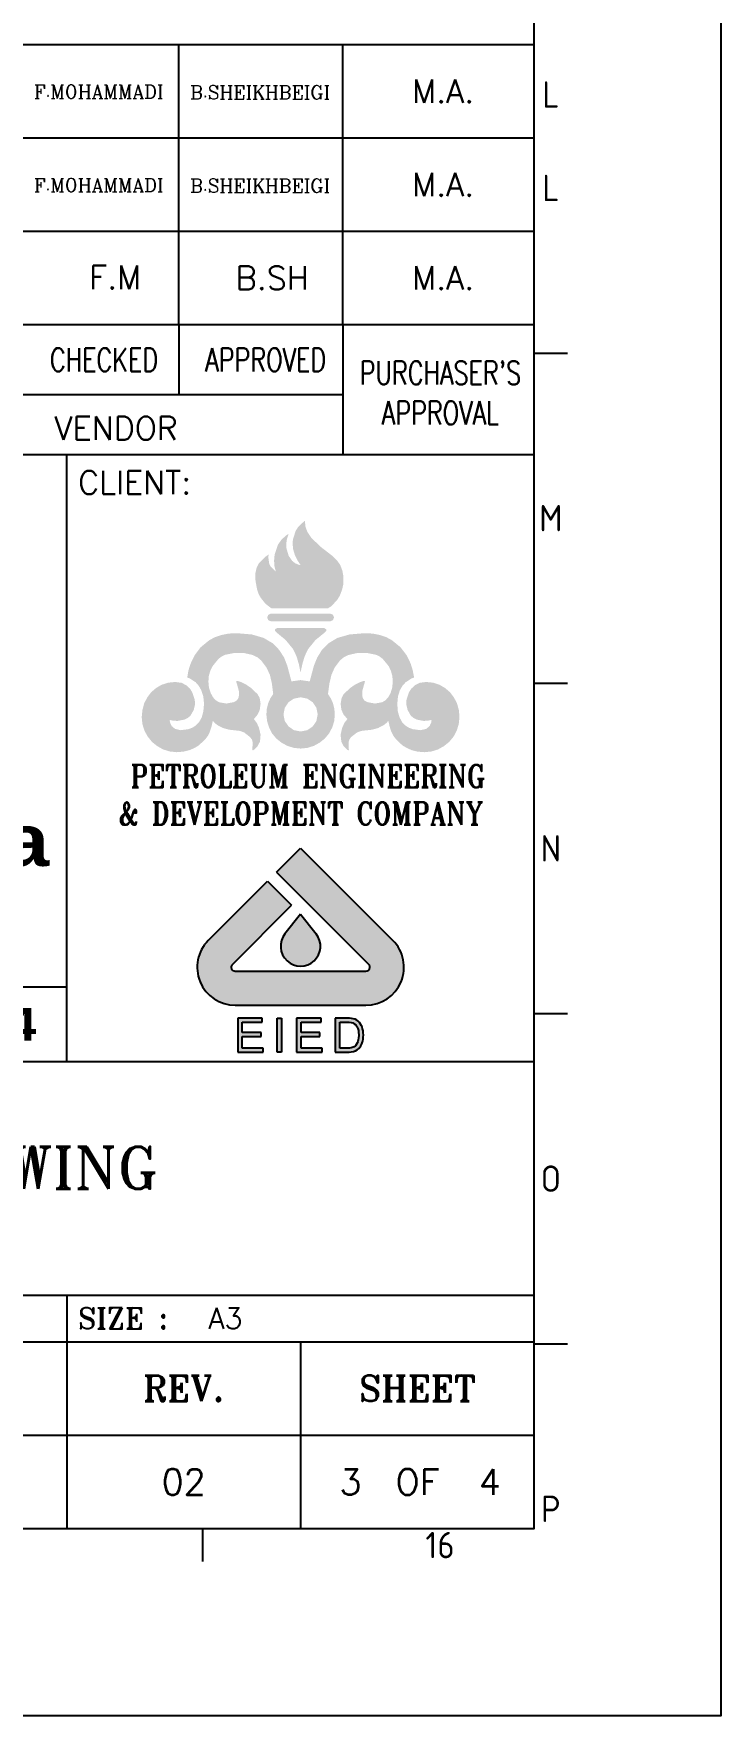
# Model space of a CAD drawing. Header units: inches. Extents: x 98758 to 118468, y 66787 to 119708.
# Drawn here: x 111567 to 112776, y 81875 to 84836 of the extents above; entities that cross this region are included whole.
import ezdxf
from ezdxf.enums import TextEntityAlignment as Align

# ---------------------------------------------------------------- set-up
doc = ezdxf.new("R2010")
doc.units = ezdxf.units.IN
doc.header["$MEASUREMENT"] = 0
doc.layers.add('ARM', color=1, linetype='Continuous')
doc.layers.add('CADRE', color=5, linetype='Continuous')
doc.layers.add('TITLE-NOTE', color=7, linetype='Continuous', lineweight=13)
doc.styles.add('ARIAL BLACK', font='')
doc.styles.add('ISO Proportional', font='isocp.shx')
doc.styles.add('ROMANC', font='ROMANC.shx', dxfattribs={"height": 3})
doc.styles.add('ROMANS', font='ROMANS.shx', dxfattribs={"width": 0.9})
doc.styles.add('ROMANT', font='romant', dxfattribs={"height": 400})
doc.styles.get('ARIAL BLACK').set_extended_font_data('Arial Black')

# ---------------------------------------------------------------- blocks, each defined once
blk = doc.blocks.new('EIED LOGO - A3 P')
at = {"layer": 'ARM', "linetype": 'ByBlock'}
h = blk.add_hatch(color=1, dxfattribs=at)
edge = h.paths.add_edge_path()
edge.add_arc((-8.323420265115601, -15.1634023116801), 0.5029964009205494, 135.0000000000414, 270)
edge.add_line((-8.323420265115601, -15.66639871260062), (8.323420265116056, -15.66639871260062))
edge.add_arc((8.323420265116056, -15.1634023116801), 0.5029964009205494, 270, 404.9999999999585)
edge.add_line((8.679092431118534, -14.8077301456768), (-3.064318857278522, -3.064318857278948))
edge.add_line((-3.064318857278522, -3.06431885727892), (0, -5.684341886080801e-14))
edge.add_line((0, 0), (11.74341128839842, -11.74341128839791))
edge.add_arc((8.323420265116056, -15.1634023116801), 4.836597688319929, -90, 44.999999999958504, ccw=False)
edge.add_line((8.323420265116056, -20.00000000000001), (-8.323420265115601, -20.00000000000001))
edge.add_arc((-8.323420265115601, -15.1634023116801), 4.836597688319929, 135.0000000000414, 270, ccw=False)
edge.add_line((-11.74341128839797, -11.74341128839788), (-4.206419755503703, -4.206419755504783))
edge.add_line((-4.206419755503703, -4.206419755504868), (-1.14210089822609, -7.270738612783845))
edge.add_line((-1.14210089822609, -7.270738612783759), (-8.679092431119443, -14.80773014567674))
h = blk.add_hatch(color=1, dxfattribs=at)
edge = h.paths.add_edge_path()
edge.add_line((0, -8.412839511009594), (-1.983799879968501, -10.91254189133298))
edge.add_arc((0, -12.48691410249813), 2.532609291433164, 141.5639768319028, 398.4360231680972)
edge.add_line((1.983799879968956, -10.91254189133298), (0, -8.412839511009594))
h = blk.add_hatch(color=1, dxfattribs=at)
h.paths.add_polyline_path([(6.224604310331415, -21.67315971247062), (5.911712967223593, -21.66719987736393), (4.421754190530919, -21.66719987736393), (4.421754190530919, -26.00000000000006), (5.983230988515515, -26.00000000000006), (6.17990554703556, -25.99404016489337), (6.44213829174123, -25.97020082446607), (6.680531696003982, -25.92550206116507), (6.72821037685344, -25.91358239095225), (6.981503368899212, -25.82418486434971), (7.196057432737689, -25.70498816221427), (7.225856608268714, -25.68412873934058), (7.413591414147504, -25.52321319145668), (7.589406549778232, -25.31461896271927), (7.678804076387678, -25.17754275526321), (7.789061025869159, -24.94808910365211), (7.884418387585356, -24.68287644139977), (7.911237645562323, -24.59049899724418), (7.958916326411781, -24.34912567541913), (7.988715501942352, -24.08987284827403), (8.000635172154489, -23.80976059825468), (8.000635172154489, -23.79486101048825), (7.988715501942352, -23.51772867802252), (7.955936408858634, -23.25549593332381), (7.905277810438747, -23.00816277639208), (7.830779871612322, -22.77870912478043), (7.777141355657022, -22.64759275243107), (7.651984818410256, -22.41813910081941), (7.497029105632919, -22.21550470718868), (7.318234052431308, -22.03968957153887), (7.163278339653971, -21.92645270450959), (6.936804605585621, -21.81023591992723), (6.68351161355713, -21.72977814598555), (6.480877219930335, -21.69401913534487)])
h.paths.add_polyline_path([(4.993898360773073, -22.17676577899493), (5.902773214564604, -22.17676577899493), (6.191825217247697, -22.18570553165468), (6.451078044382484, -22.21550470718868), (6.64477268534938, -22.26616330559636), (6.832507491228171, -22.36748050241228), (7.020242297071491, -22.5313759678487), (7.187117680078245, -22.75486978435313), (7.207977102949826, -22.79062879499435), (7.297374629542446, -22.99028327107147), (7.35995289817447, -23.22569675778982), (7.395711908811336, -23.49388933759522), (7.407631579023473, -23.80082084559493), (7.407631579023473, -23.87531878442991), (7.392731991258188, -24.15543103444871), (7.353993063050439, -24.40872402648767), (7.297374629542446, -24.63519776054515), (7.249695948692988, -24.76333421534144), (7.127519329017105, -24.99576778450617), (6.978523451328329, -25.18350259036991), (6.835487408781319, -25.2967394573992), (6.591134169394536, -25.40699640687432), (6.462997714594621, -25.44275541751556), (6.218644475225119, -25.47553451060262), (5.917672802330344, -25.48745418081655), (4.993898360773073, -25.48745418081655)], flags=16)
h.paths.add_polyline_path([(2.635092603497014, -22.17676577899493), (2.635092603497014, -21.66719987736393), (-0.496800745130713, -21.66719987736393), (-0.496800745130713, -26.00000000000006), (2.733429882748624, -26.00000000000006), (2.733429882748624, -25.48745418081655), (0.07832334268232444, -25.48745418081655), (0.07832334268232444, -24.01239499188596), (2.471197138042953, -24.01239499188596), (2.471197138042953, -23.50580900780859), (0.07832334268232444, -23.50580900780859), (0.07832334268232444, -22.17676577899493)])
h.paths.add_polyline_path([(-2.411598786963623, -26.00000000000006), (-2.98672287477666, -26.00000000000006), (-2.98672287477666, -21.66719987736393), (-2.411598786963623, -21.66719987736393)])
h.paths.add_polyline_path([(-4.871721741079455, -22.17676577899493), (-4.871721741079455, -21.66719987736393), (-8.000635172154034, -21.66719987736393), (-8.000635172154034, -26.00000000000006), (-4.770404544274697, -26.00000000000006), (-4.770404544274697, -25.48745418081655), (-7.428491001895054, -25.48745418081655), (-7.428491001895054, -24.01239499188596), (-5.032637288980368, -24.01239499188596), (-5.032637288980368, -23.50580900780859), (-7.428491001895054, -23.50580900780859), (-7.428491001895054, -22.17676577899493)])
at = {"layer": 'ARM', "color": 1, "linetype": 'ByBlock'}
for p, q in [((0, 0), (11.74341128839842, -11.74341128839791)), ((-3.064318857278522, -3.06431885727892), (0, -5.684341886080801e-14)), ((-11.74341128839797, -11.74341128839788), (-4.206419755503703, -4.206419755504783)), ((-4.206419755503703, -4.206419755504868), (-1.14210089822609, -7.270738612783845)), ((-3.064318857278522, -3.064318857278948), (8.679092431118534, -14.8077301456768)), ((-8.679092431119443, -14.80773014567674), (-1.14210089822609, -7.270738612783759)), ((0, -8.412839511009594), (-1.983799879968501, -10.91254189133298)), ((0, -8.412839511009594), (1.983799879968956, -10.91254189133298)), ((-8.323420265115601, -15.66639871260062), (8.323420265116056, -15.66639871260062)), ((-8.323420265115601, -20.00000000000001), (8.323420265116056, -20.00000000000001)), ((-4.871721741079455, -21.66719987736393), (-8.000635172154034, -21.66719987736393)), ((-8.000635172154034, -21.66719987736393), (-8.000635172154034, -26.00000000000006)), ((-7.428491001895054, -23.50580900780859), (-7.428491001895054, -22.17676577899493)), ((-7.428491001895054, -22.17676577899493), (-4.871721741079455, -22.17676577899493)), ((-5.032637288980368, -23.50580900780859), (-7.428491001895054, -23.50580900780859)), ((-5.032637288980368, -24.01239499188596), (-5.032637288980368, -23.50580900780859)), ((-4.871721741079455, -22.17676577899493), (-4.871721741079455, -21.66719987736393)), ((-2.98672287477666, -26.00000000000006), (-2.98672287477666, -21.66719987736393)), ((-2.98672287477666, -21.66719987736393), (-2.411598786963623, -21.66719987736393)), ((-2.411598786963623, -21.66719987736393), (-2.411598786963623, -26.00000000000006)), ((2.635092603497014, -21.66719987736393), (-0.496800745130713, -21.66719987736393)), ((-0.496800745130713, -21.66719987736393), (-0.496800745130713, -26.00000000000006)), ((0.07832334268232444, -23.50580900780859), (0.07832334268232444, -22.17676577899493)), ((0.07832334268232444, -22.17676577899493), (2.635092603497014, -22.17676577899493)), ((2.471197138042953, -23.50580900780859), (0.07832334268232444, -23.50580900780859)), ((2.471197138042953, -24.01239499188596), (2.471197138042953, -23.50580900780859)), ((2.635092603497014, -22.17676577899493), (2.635092603497014, -21.66719987736393)), ((5.911712967223593, -21.66719987736393), (4.421754190530919, -21.66719987736393)), ((4.421754190530919, -21.66719987736393), (4.421754190530919, -26.00000000000006)), ((4.993898360773073, -25.48745418081655), (4.993898360773073, -22.17676577899493)), ((4.993898360773073, -22.17676577899493), (5.902773214564604, -22.17676577899493)), ((5.902773214564604, -22.17676577899493), (6.191825217247697, -22.18570553165468)), ((6.224604310331415, -21.67315971247062), (5.911712967223593, -21.66719987736393)), ((6.191825217247697, -22.18570553165468), (6.451078044382484, -22.21550470718868)), ((6.480877219930335, -21.69401913534487), (6.224604310331415, -21.67315971247062)), ((6.451078044382484, -22.21550470718868), (6.64477268534938, -22.26616330559636)), ((6.68351161355713, -21.72977814598555), (6.480877219930335, -21.69401913534487)), ((6.64477268534938, -22.26616330559636), (6.832507491228171, -22.36748050241228)), ((6.936804605585621, -21.81023591992723), (6.68351161355713, -21.72977814598555)), ((6.832507491228171, -22.36748050241228), (7.020242297071491, -22.5313759678487)), ((7.163278339653971, -21.92645270450959), (6.936804605585621, -21.81023591992723)), ((7.020242297071491, -22.5313759678487), (7.187117680078245, -22.75486978435313)), ((7.318234052431308, -22.03968957153887), (7.163278339653971, -21.92645270450959)), ((7.187117680078245, -22.75486978435313), (7.207977102949826, -22.79062879499435)), ((7.207977102949826, -22.79062879499435), (7.297374629542446, -22.99028327107147)), ((7.297374629542446, -22.99028327107147), (7.35995289817447, -23.22569675778982)), ((7.497029105632919, -22.21550470718868), (7.318234052431308, -22.03968957153887)), ((7.35995289817447, -23.22569675778982), (7.395711908811336, -23.49388933759522)), ((7.395711908811336, -23.49388933759522), (7.407631579023473, -23.80082084559493)), ((7.651984818410256, -22.41813910081941), (7.497029105632919, -22.21550470718868)), ((7.777141355657022, -22.64759275243107), (7.651984818410256, -22.41813910081941)), ((7.830779871612322, -22.77870912478043), (7.777141355657022, -22.64759275243107)), ((7.905277810438747, -23.00816277639208), (7.830779871612322, -22.77870912478043)), ((7.955936408858634, -23.25549593332381), (7.905277810438747, -23.00816277639208)), ((7.988715501942352, -23.51772867802252), (7.955936408858634, -23.25549593332381)), ((8.000635172154489, -23.79486101048825), (7.988715501942352, -23.51772867802252)), ((-7.428491001895054, -25.48745418081655), (-7.428491001895054, -24.01239499188596)), ((-7.428491001895054, -24.01239499188596), (-5.032637288980368, -24.01239499188596)), ((-4.770404544274697, -25.48745418081655), (-7.428491001895054, -25.48745418081655)), ((-4.770404544274697, -26.00000000000006), (-4.770404544274697, -25.48745418081655)), ((0.07832334268232444, -25.48745418081655), (0.07832334268232444, -24.01239499188596)), ((0.07832334268232444, -24.01239499188596), (2.471197138042953, -24.01239499188596)), ((2.733429882748624, -25.48745418081655), (0.07832334268232444, -25.48745418081655)), ((2.733429882748624, -26.00000000000006), (2.733429882748624, -25.48745418081655)), ((5.917672802330344, -25.48745418081655), (4.993898360773073, -25.48745418081655)), ((6.218644475225119, -25.47553451060262), (5.917672802330344, -25.48745418081655)), ((6.462997714594621, -25.44275541751556), (6.218644475225119, -25.47553451060262)), ((6.591134169394536, -25.40699640687432), (6.462997714594621, -25.44275541751556)), ((6.835487408781319, -25.2967394573992), (6.591134169394536, -25.40699640687432)), ((6.978523451328329, -25.18350259036991), (6.835487408781319, -25.2967394573992)), ((7.127519329017105, -24.99576778450617), (6.978523451328329, -25.18350259036991)), ((6.981503368899212, -25.82418486434971), (7.196057432737689, -25.70498816221427)), ((7.249695948692988, -24.76333421534144), (7.127519329017105, -24.99576778450617)), ((7.196057432737689, -25.70498816221427), (7.225856608268714, -25.68412873934058)), ((7.225856608268714, -25.68412873934058), (7.413591414147504, -25.52321319145668)), ((7.297374629542446, -24.63519776054515), (7.249695948692988, -24.76333421534144)), ((7.353993063050439, -24.40872402648767), (7.297374629542446, -24.63519776054515)), ((7.392731991258188, -24.15543103444871), (7.353993063050439, -24.40872402648767)), ((7.407631579023473, -23.87531878442991), (7.392731991258188, -24.15543103444871)), ((7.407631579023473, -23.80082084559493), (7.407631579023473, -23.87531878442991)), ((7.413591414147504, -25.52321319145668), (7.589406549778232, -25.31461896271927)), ((7.589406549778232, -25.31461896271927), (7.678804076387678, -25.17754275526321)), ((7.678804076387678, -25.17754275526321), (7.789061025869159, -24.94808910365211)), ((7.789061025869159, -24.94808910365211), (7.884418387585356, -24.68287644139977)), ((7.884418387585356, -24.68287644139977), (7.911237645562323, -24.59049899724418)), ((7.911237645562323, -24.59049899724418), (7.958916326411781, -24.34912567541913)), ((7.958916326411781, -24.34912567541913), (7.988715501942352, -24.08987284827403)), ((7.988715501942352, -24.08987284827403), (8.000635172154489, -23.80976059825468)), ((8.000635172154489, -23.80976059825468), (8.000635172154489, -23.79486101048825)), ((-8.000635172154034, -26.00000000000006), (-4.770404544274697, -26.00000000000006)), ((-2.411598786963623, -26.00000000000006), (-2.98672287477666, -26.00000000000006)), ((-2.98672287477666, -26.00000000000006), (-2.98672287477666, -26.00000000000006)), ((-0.496800745130713, -26.00000000000006), (2.733429882748624, -26.00000000000006)), ((4.421754190530919, -26.00000000000006), (5.983230988515515, -26.00000000000006)), ((5.983230988515515, -26.00000000000006), (6.17990554703556, -25.99404016489337)), ((6.17990554703556, -25.99404016489337), (6.44213829174123, -25.97020082446607)), ((6.44213829174123, -25.97020082446607), (6.680531696003982, -25.92550206116507)), ((6.680531696003982, -25.92550206116507), (6.72821037685344, -25.91358239095225)), ((6.72821037685344, -25.91358239095225), (6.981503368899212, -25.82418486434971))]:
    blk.add_line(p, q, dxfattribs=at)
for centre, radius, start, end in [((-8.323420265115601, -15.1634023116801), 4.836597688319929, 135.0000000000414, 270), ((0, -12.48691410249813), 2.532609291433164, 141.5639768319028, 38.43602316809717), ((8.323420265116056, -15.1634023116801), 4.836597688319929, 270, 44.99999999995855), ((-8.323420265115601, -15.1634023116801), 0.5029964009205494, 135.0000000000414, 270), ((8.323420265116056, -15.1634023116801), 0.5029964009205494, 270, 44.99999999995855)]:
    blk.add_arc(centre, radius, start, end, dxfattribs=at)
blk = doc.blocks.new('PEDECA3')
at = {"layer": 'ARM'}
blk.add_hatch(color=10, dxfattribs=at).paths.add_polyline_path([(13.97451833455142, -8.235511324591364), (10.93615681550824, -8.235511324591364), (10.62591448001172, -7.995126900393828), (10.37027723571288, -7.677258152841659), (10.2616771655438, -7.475920944028722), (10.17626137923332, -7.235536519831136), (10.09115065023946, -6.762699133589869), (10.08321918487763, -6.36734606990111), (10.15307709537439, -6.057408790116789), (10.26930357519331, -5.824650773162823), (10.59479872998907, -5.499155618367077), (10.78881458566661, -5.359744854689318), (10.78088311950307, -5.537897778841383), (10.82755674614117, -5.863392932835069), (10.90504106468353, -6.010735164280689), (11.0288939541519, -6.134893110263384), (11.17623618479564, -6.266677464291639), (11.10668333081315, -5.987550878817814), (11.08319398963778, -5.692866418332571), (11.11430973966031, -5.359744854689318), (11.28483625496489, -4.840233844215909), (11.49410492994195, -4.545854440244952), (11.73448935574322, -4.336585765268161), (11.86627371057358, -4.251169978957762), (11.7732315154156, -4.522365099069731), (11.73448935574322, -4.778307399882678), (11.75004723075483, -5.049502519192707), (11.86627371057358, -5.429297707870056), (12.05235810088948, -5.700797885298371), (12.1993952742169, -5.817024365117256), (12.34673750486036, -5.886882274812294), (12.5017061443516, -5.92562443448459), (12.33117962984892, -5.662055724824128), (12.1993952742169, -5.39848701516361), (12.10635307905903, -5.088244678063006), (12.07554238555014, -4.801491684543599), (12.09110026056197, -4.561412315256334), (12.23051102504166, -4.111759215279996), (12.36229537987197, -3.894559074139295), (12.53282189517626, -3.716406149987229), (12.73446416050376, -3.553506043530291), (12.7576484443627, -3.855816913665052), (12.86624851533412, -4.150501375754239), (13.09107506612401, -4.483622938595438), (13.61790742973284, -4.979949664407968), (14.16853419103109, -5.406113424813121), (14.43972931034102, -5.662055724824128), (14.62581369985509, -5.92562443448459), (14.73410871351001, -6.220003839257487), (14.79634021515938, -6.545498994053169), (14.79634021515938, -6.902109898871643), (14.7188558958149, -7.251094394040507), (14.59469794983204, -7.568963139988675), (14.43972931034102, -7.816973974637769), (14.12948697404227, -8.1348427189819)])
h = blk.add_hatch(color=256, dxfattribs=at)
h.paths.add_polyline_path([(12.5017061443516, -8.933175258414892), (10.91266747513509, -8.933175258414892), (10.7732567106554, -8.870943758369371), (10.71895667516975, -8.731532993889601), (10.71895667516975, -8.72390658424004), (10.7732567106554, -8.584190763245985), (10.91266747513509, -8.522264318912818), (12.5017061443516, -8.522264318912818), (14.09074481436977, -8.522264318912818), (14.23046063536418, -8.584190763245985), (14.29238707969716, -8.72390658424004), (14.29238707969716, -8.731532993889601), (14.23046063536418, -8.870943758369371), (14.09074481436977, -8.933175258414892)])
h.paths.add_polyline_path([(12.5017061443516, -11.67715737428868), (12.40866394919379, -11.22750427351031), (12.28481106052703, -10.80896692355665), (12.10635307905903, -10.42917173327537), (11.70337360491851, -9.933150063977124), (11.26927837995339, -9.576539158356702), (11.12986761547387, -9.44475480432844), (11.13749402432154, -9.359339018820037), (11.23846768564346, -9.297412573684873), (12.5017061443516, -9.297412573684873), (13.76524966037618, -9.297412573684873), (13.87384972974371, -9.359339018820037), (13.88147613939304, -9.44475480432844), (13.74206537491347, -9.576539158356702), (13.30034374029901, -9.933150063977124), (12.89705920964406, -10.42917173327537), (12.71890628549238, -10.80896692355665), (12.59474833950947, -11.22750427351031)])
h = blk.add_hatch(color=256, dxfattribs=at)
h.paths.add_polyline_path([(12.5017061443516, -15.74660944971844), (12.13746882988386, -15.70786728844215), (11.7887893904267, -15.59926721907481), (11.47854705412863, -15.42874070377031), (11.20735193481852, -15.21184561914394), (10.98252538483007, -14.94065050063592), (10.81962527917506, -14.62278175629181), (10.71133026552008, -14.28172872488075), (10.67258810584781, -13.91718635470048), (10.69577239050875, -13.61487548536772), (10.76563030100584, -13.32812248944228), (10.88185678082482, -13.06455377978182), (11.03682542031584, -12.82447441129653), (10.96696751062092, -12.25859482989731), (10.85836743964961, -11.79338385490956), (10.67258810584781, -11.39803078961685), (10.38553005421011, -11.0182356001375), (10.18419284539721, -10.85533549368051), (9.951434830047276, -10.73910901546562), (9.432228875285944, -10.62288253484478), (8.913022921327183, -10.63844040985615), (8.478927696361836, -10.72355113885025), (8.292843306045995, -10.80896692435871), (8.114385325379715, -10.9407512799909), (7.796516579431739, -11.33610434367963), (7.672663690764978, -11.58411518073471), (7.595179370618439, -11.8632417646046), (7.571995085957724, -12.16555263473936), (7.602805780268284, -12.48342137988548), (7.695847975426091, -12.77017437581092), (7.812074454442893, -12.99500092499709), (7.967348151250235, -13.15759597413777), (8.137874665752861, -13.26619604510911), (8.532922674531164, -13.33605395480414), (8.943833614835626, -13.25856963626154), (9.098802255128703, -13.16552744030163), (9.184218039834832, -13.01818520965802), (9.21533379146183, -12.84765869435346), (9.199775915648388, -12.66157430483958), (9.106733720490638, -12.32052127503254), (9.052433685806875, -12.14206329276213), (9.137544414800573, -12.12681047426506), (9.339186680128137, -12.1963633290498), (9.602755390590858, -12.32814768388005), (9.85869769060156, -12.5066056645464), (10.20737713005798, -12.83972722899166), (10.31597720022762, -13.04899590396846), (10.36234577035111, -13.35130677330121), (10.31597720022762, -13.68473339345876), (10.19181925424476, -13.94067569587565), (10.00573486473104, -14.16550224586387), (10.16100856073615, -14.37477092084067), (10.27723503975301, -14.63040816513932), (10.36234577035111, -15.01020335542067), (10.33153507523883, -15.37444066828466), (10.19181925424476, -15.6303829690976), (10.03685061555569, -15.78535160858873), (9.94380842039783, -15.84727805452595), (9.92062413573666, -15.81646735941347), (9.928250544584557, -15.70786728844215), (9.936182010748041, -15.39793001026187), (9.89743985107566, -15.25821418926776), (9.804397655917796, -15.13436129979937), (9.486528910771767, -14.88635046434828), (9.261702359981655, -14.80093467883988), (8.998133650321051, -14.76981892881714), (8.695822780988351, -14.73900823450664), (8.354769751181323, -14.64596603934874), (8.068016756057943, -14.49862380870511), (7.905116650402874, -14.37477092084067), (7.812074454442893, -14.25823938370552), (7.734590135098244, -14.58403959421352), (7.649479405302202, -14.84760830547798), (7.54850574478246, -15.06450338930233), (7.37035282063033, -15.28932993929055), (7.044857665834854, -15.58401440057773), (6.827657525496306, -15.715798755408), (6.556462406186142, -15.83202523602888), (6.246220069887613, -15.90950955457143), (5.881982755419301, -15.94032024888187), (5.510119031302111, -15.90157808920962), (5.153508126483757, -15.79328307555458), (4.83563938053527, -15.61482509328423), (4.556512795061622, -15.38999854329601), (4.331686245073456, -15.11117701513848), (4.153533320921326, -14.79330827079431), (4.044933250751797, -14.43669736437189), (4.00619109107987, -14.06452858374009), (4.044933250751797, -13.68473339345876), (4.137975445910172, -13.32812248944228), (4.300875551565071, -13.01025374590015), (4.51014422654157, -12.73143221373262), (4.773712936202003, -12.5066056645464), (5.076023806337219, -12.32814768388005), (5.424703245793694, -12.21985267022502), (5.796872025623259, -12.18111050894873), (6.137925056232689, -12.22747907907257), (6.393562300531187, -12.35926343390285), (6.587578156208792, -12.53741635885684), (6.711431045677159, -12.73905862498612), (6.835588990857786, -13.11885381526749), (6.858773275518729, -13.29731179513184), (6.850841809354677, -13.40560680798492), (6.788915365823698, -13.67710698541319), (6.618388850519352, -13.97941785474595), (6.478978086039433, -14.10327074421433), (6.285267286074145, -14.19631293937231), (5.920724915091569, -14.26617085067139), (5.680645545804282, -14.25061297405597), (5.540929725612273, -14.21949722483523), (5.502187565138172, -14.24298656601044), (5.525371849799171, -14.3592130434233), (5.602856169945767, -14.53736596837742), (5.788940560261494, -14.69233460947254), (6.091251430396142, -14.76219251996957), (6.502162370700205, -14.7078924836819), (6.711431045677159, -14.63040816513932), (6.905141844840557, -14.50655527567091), (7.075668360145073, -14.32809729420256), (7.215384180337253, -14.08008645875147), (7.300494910133125, -13.76221771360535), (7.339237070607737, -13.35130677330121), (7.300494910133125, -12.94832729916097), (7.192199896478201, -12.6228321443653), (7.052484075484301, -12.38244771936571), (6.889889025541265, -12.1963633290498), (6.579646690044797, -11.99502611943485), (6.440235925565162, -11.9407260847512), (6.502162370700205, -11.56855730492135), (6.626320315881344, -11.18876211544199), (6.835588990857786, -10.75466688967504), (7.161084146455437, -10.32057166390797), (7.625990064928999, -9.94077647523062), (7.920674525414029, -9.785807835739497), (8.254101145571951, -9.669581355118659), (8.641522745502584, -9.592097034972056), (9.07561797046759, -9.568607695400829), (9.89743985107566, -9.638465605897863), (10.53287228485374, -9.824549994609782), (11.01364113565478, -10.11130299053518), (11.36232057511177, -10.46791389455164), (11.61826287512253, -10.87089336869189), (11.7887893904267, -11.30498859526089), (12.01361594041543, -12.14999476052999), (12.5017061443516, -12.08013685003296), (12.99010140560415, -12.14999476052999), (13.2149279547906, -11.30498859526089), (13.39338593625899, -10.87089336869189), (13.6413967701061, -10.46791389455164), (13.99007620956257, -10.11130299053518), (14.47054000384941, -9.824549994609782), (15.1142089603054, -9.638465605897863), (15.93572578520138, -9.568607695400829), (16.36982100936416, -9.592097034972056), (16.74961619964597, -9.669581355118659), (17.09066922945271, -9.785807835739497), (17.37742222457615, -9.94077647523062), (17.84263319956381, -10.32057166390797), (18.17575476400913, -10.75466688967504), (18.38532849550023, -11.18876211544199), (18.50155497451698, -11.56855730492135), (18.57110782930164, -11.9407260847512), (18.431697064822, -11.99502611943485), (18.12175978503797, -12.1963633290498), (17.95123326973305, -12.38244771936571), (17.81151744873915, -12.6228321443653), (17.71084884473379, -12.94832729916097), (17.67210668425952, -13.35130677330121), (17.70291737937174, -13.76221771360535), (17.795959573728, -14.08008645875147), (17.92774392935985, -14.32809729420256), (18.09827044386259, -14.50655527567091), (18.29228630034225, -14.63040816513932), (18.50155497451698, -14.7078924836819), (18.91216085830717, -14.76219251996957), (19.22240319460531, -14.69233460947254), (19.40055611955944, -14.53736596837742), (19.48597190506803, -14.3592130434233), (19.50915618892708, -14.24298656601044), (19.46278761960525, -14.21949722483523), (19.32307179941296, -14.25061297405597), (19.08268737361152, -14.26617085067139), (18.71845005994544, -14.19631293937231), (18.53236566882742, -14.10327074421433), (18.3929549043479, -13.97941785474595), (18.2224283890431, -13.67710698541319), (18.16050194551218, -13.40560680798492), (18.15257047934813, -13.29731179513184), (18.16812835435985, -13.11885381526749), (18.29228630034225, -12.73905862498612), (18.42407065517256, -12.53741635885684), (18.60984998897425, -12.35926343390285), (18.86579228898535, -12.22747907907257), (19.21447172844182, -12.18111050894873), (19.58664050907362, -12.21985267022502), (19.92769353968237, -12.32814768388005), (20.23000440901541, -12.5066056645464), (20.49357311947767, -12.73143221373262), (20.70284179365279, -13.01025374590015), (20.86574189930786, -13.32812248944228), (20.96641050411512, -13.68473339345876), (20.99752625493983, -14.06452858374009), (20.95878409526745, -14.43669736437189), (20.85018402429603, -14.79330827079431), (20.6796575097938, -15.11117701513848), (20.44720454935418, -15.38999854329601), (20.16807796468225, -15.61482509328423), (19.85020921953583, -15.79328307555458), (19.50152977927718, -15.90157808920962), (19.12142953408556, -15.94032024888187), (18.75719221961782, -15.90950955457143), (18.44725493903167, -15.83202523602888), (18.18368622937106, -15.715798755408), (17.9588596793829, -15.58401440057773), (17.64099093423641, -15.28932993929055), (17.46283800928273, -15.06450338930233), (17.35423793911315, -14.84760830547798), (17.26912721011928, -14.58403959421352), (17.19133783426014, -14.25823938370552), (17.09829563910239, -14.37477092084067), (16.93570058996158, -14.49862380870511), (16.64894759564038, -14.64596603934874), (16.31552097468068, -14.73900823450664), (16.01321010534787, -14.76981892881714), (15.74201498523587, -14.80093467883988), (15.51718843444564, -14.88635046434828), (15.19931968929961, -15.13436129979937), (15.1142089603054, -15.25821418926776), (15.06753533527149, -15.39793001026187), (15.07516174411876, -15.70786728844215), (15.08309321028264, -15.81646735941347), (15.05990892562164, -15.84727805452595), (14.96686672966183, -15.78535160858873), (14.81189809097282, -15.6303829690976), (14.68011373534051, -15.37444066828466), (14.64137157566807, -15.01020335542067), (14.72648230466228, -14.63040816513932), (14.84270878448126, -14.37477092084067), (15.00560889013616, -14.16550224586387), (14.81189809097282, -13.94067569587565), (14.68774014498968, -13.68473339345876), (14.64137157566807, -13.35130677330121), (14.69536655463975, -13.04899590396846), (14.79634021515938, -12.83972722899166), (15.15295112078002, -12.5066056645464), (15.40096195542867, -12.32814768388005), (15.66453066508933, -12.1963633290498), (15.87379934006628, -12.12681047426506), (15.95128366021277, -12.14206329276213), (15.896983624727, -12.32052127503254), (15.80394142956902, -12.66157430483958), (15.79631501991952, -12.84765869435346), (15.81949930458057, -13.01818520965802), (15.90461003437662, -13.16552744030163), (16.06751014003163, -13.25856963626154), (16.47842108033569, -13.33605395480414), (16.86584267946449, -13.26619604510911), (17.04430066013111, -13.15759597413777), (17.19133783426014, -12.99500092499709), (17.31549578024283, -12.77017437581092), (17.40060650843503, -12.48342137988548), (17.43172225925969, -12.16555263473936), (17.40853797459897, -11.8632417646046), (17.33105365525449, -11.58411518073471), (17.21482717463351, -11.33610434367963), (16.88902696412555, -10.9407512799909), (16.71087403997342, -10.80896692435871), (16.53272111501923, -10.72355113885025), (16.09862589085634, -10.63844040985615), (15.57148846993141, -10.62288253484478), (15.05197745865604, -10.73910901546562), (14.81952449982003, -10.85533549368051), (14.61788223449321, -11.0182356001375), (14.33112923936972, -11.39803078961685), (14.15297631521759, -11.79338385490956), (14.04437624504806, -12.25859482989731), (13.96689192490152, -12.82447441129653), (14.12186056439288, -13.06455377978182), (14.23808704421134, -13.32812248944228), (14.30794495551072, -13.61487548536772), (14.33112923936972, -13.91718635470048), (14.30001348934667, -14.28172872488075), (14.19171847488974, -14.62278175629181), (14.02119196038734, -14.94065050063592), (13.79636541039918, -15.21184561914394), (13.52486523457469, -15.42874070377031), (13.2149279547906, -15.59926721907481), (12.87387492498334, -15.70786728844215)])
h.paths.add_polyline_path([(12.5017061443516, -14.83205042806067), (12.85831704997213, -14.76219251996957), (13.1530015104575, -14.56055025384028), (13.3467123096209, -14.27379725951889), (13.41657022011771, -13.91718635470048), (13.3467123096209, -13.56088050479235), (13.1530015104575, -13.26619604510911), (12.85831704997213, -13.07248524434168), (12.5017061443516, -13.00262733384466), (12.14509523953313, -13.07248524434168), (11.85834224440976, -13.26619604510911), (11.65700503559685, -13.56088050479235), (11.58714712509982, -13.91718635470048), (11.65700503559685, -14.27379725951889), (11.85834224440976, -14.56055025384028), (12.14509523953313, -14.76219251996957)], flags=16)
at = {"layer": 'ARM', "color": 2, "style": 'ROMANT', "width": 0.8307621075109434}
for s, p in [('PETROLEUM ENGINEERING', (12.90206601889577, -17.2191170723356)), ('& DEVELOPMENT COMPANY', (12.5, -19.21708038324499))]:
    blk.add_text(s, height=1.215, dxfattribs=at).set_placement(p, align=Align.MIDDLE_CENTER)
blk = doc.blocks.new('KADR')
at = {"layer": 'CADRE', "color": 1}
for p, q in [((237747.8467100509, -2730.798379873635), (242698.5060019693, -2730.798379873635)), ((237747.8467100479, -2730.798379873639), (242698.5060019663, -2730.798379873639)), ((241652.4691716349, -3555.908261859877), (241652.4691716439, -2730.798379873635)), ((242135.2229013108, -3555.908261859877), (242135.2229013189, -2730.798379873635)), ((237747.8467100509, -3005.835007202422), (242698.5060019693, -3005.835007202422)), ((237747.8467100509, -3280.871634531206), (242698.5060019693, -3280.871634531206))]:
    blk.add_line(p, q, dxfattribs=at)
at = {"layer": 'CADRE'}
for p, q in [((237747.8467100509, -3555.908261859877), (242698.5060019693, -3555.908261859877)), ((241652.4691716349, -3555.908261859877), (241652.4691716349, -3762.18573235644)), ((242135.2229013108, -3555.908261859877), (242135.2229013108, -3937.998185780853)), ((242135.2229013108, -3762.18573235644), (240743.0161050219, -3762.18573235644)), ((237747.8467100509, -3937.998185780853), (242698.5060019693, -3937.998185780853)), ((237747.8467100509, -3937.998185780853), (242698.5060019693, -3937.998185780853)), ((241323.3228653248, -5725.736263417901), (241323.3228653248, -3937.998185780853)), ((239123.0298466945, -5505.706961554784), (241323.3228653248, -5505.706961554672)), ((237747.8467100509, -5725.736263417901), (242698.5060019693, -5725.736263417901)), ((237747.8467100509, -6413.327831739698), (242698.5060019693, -6413.327831739698)), ((241323.3228653184, -6413.327831739698), (241323.3228653501, -7100.919400061492)), ((237747.8467100509, -6550.846145404146), (242698.5060019693, -6550.846145404146)), ((242010.9144336212, -6550.846145429503), (242010.9144336466, -7100.919400061492)), ((237747.8467100509, -6825.882772732817), (242698.5060019693, -6825.882772732817))]:
    blk.add_line(p, q, dxfattribs=at)
at = {"layer": 'CADRE', "color": 2}
for p, q in [((242698.5060019693, -3639.469990473815), (242795.7444804534, -3639.469990473815)), ((242698.5060019693, -4611.854775314925), (242795.7444804534, -4611.854775314925)), ((242698.5060019693, -5584.239560156035), (242795.7444804534, -5584.239560156035)), ((242698.5060019693, -6556.624344997144), (242795.7444804534, -6556.624344997144)), ((241723.3967878563, -7198.157878545713), (241723.3967878563, -7100.919400061604))]:
    blk.add_line(p, q, dxfattribs=at)
at = {"layer": 'CADRE', "color": 1}
blk.add_lwpolyline([(220145.5025610095, -7650.992654719175), (243248.5792566262, -7650.992654719175), (243248.5792566262, 8686.183008609485), (220145.5025610095, 8686.183008609485)], close=True, dxfattribs=at)
at = {"layer": 'CADRE'}
blk.add_lwpolyline([(220695.5758156673, -7100.919400061604), (242698.5060019693, -7100.919400061604), (242698.5060019693, 8136.109753952027), (220695.5758156673, 8136.109753952027)], close=True, dxfattribs=at)
at = {"color": 1, "linetype": 'ByBlock', "xscale": 55.00732546575301, "yscale": 55.00732546575301, "zscale": 55.00732546575301}
blk.add_blockref('PEDECA3', (241323.3228653248, -3937.998185780853), dxfattribs=at)
at = {"layer": 'ARM', "color": 1, "linetype": 'ByBlock', "xscale": 23.10307669561626, "yscale": 23.10307669561626, "zscale": 23.10307669561626}
blk.add_blockref('EIED LOGO - A3 P', (242010.9144336466, -5097.552606598885), dxfattribs=at)
at = {"layer": 'CADRE', "color": 3}
for s, height, style, p in [('M.A.', 68.75915683239484, 'ROMANS', (242430.4065088268, -2868.316693538088)), ('M.A.', 68.75915683239484, 'ROMANS', (242430.4065088268, -2868.316693538088)), ('M.A.', 68.75915683239484, 'ROMANS', (242430.4065088268, -2868.316693538088)), ('M.A.', 68.75915683239484, 'ROMANS', (242430.4065088298, -3143.353320866871)), ('M.A.', 68.75915683239484, 'ROMANS', (242430.4065088298, -3143.353320866871)), ('M.A.', 68.75915683239484, 'ROMANS', (242430.4065088298, -3143.353320866871)), ('F.M', 68.75915683239484, 'ROMANS', (241465.8536215778, -3416.529273899967)), ('B.SH', 68.75915683239484, 'ROMANS', (241927.5712168055, -3418.389948195541)), ('M.A.', 68.75915683239484, 'ROMANS', (242430.4065088298, -3418.389948195541)), ('M.A.', 68.75915683239484, 'ROMANS', (242430.4065088298, -3418.389948195541)), ('M.A.', 68.75915683239484, 'ROMANS', (242430.4065088298, -3418.389948195541)), ('VENDOR', 68.75915683219127, 'ROMANS', (241468.719062329, -3861.073744652273)), ('A3', 61.88324114897214, 'ROMANS', (241789.7420674247, -6482.086988571922)), ('REV.', 75.6350725154104, 'ROMANT', (241667.1186494793, -6688.36445908116)), ('SHEET', 75.6350725154104, 'ROMANT', (242354.7102177948, -6688.36445908116)), ('02', 75.6350725154104, 'ROMANS', (241667.1186494793, -6963.401086397269)), ('OF', 75.6350725154104, 'ROMANS', (242354.7102177948, -6963.401086397269)), ('4', 75.6350725154104, 'ROMANS', (242567.6102303086, -6963.401086397269))]:
    blk.add_text(s, height=height, dxfattribs=dict(at, style=style)).set_placement(p, align=Align.MIDDLE_CENTER)
at = {"layer": 'CADRE', "color": 2, "style": 'ISO Proportional'}
for s, p in [('L', (242747.1252412083, -2878.240970724477)), ('L', (242747.1252412113, -3153.277598053261)), ('M', (242747.1252412113, -4125.66238289437)), ('N', (242747.1252412113, -5098.04716773548)), ('O', (242747.1252412113, -6070.43195257659)), ('P', (242747.1252412113, -7042.816737417701)), ('16', (242421.0828709799, -7149.538639303659))]:
    blk.add_text(s, height=77.7907827872888, dxfattribs=at).set_placement(p, align=Align.MIDDLE)
at = {"layer": 'CADRE', "color": 3, "style": 'ROMANS', "width": 0.75}
for s, p in [('CHECKED', (241432.899852061, -3659.046997056936)), ('APPROVED', (241908.4825261902, -3659.046997056936)), ("PURCHASER'S", (242422.4028945692, -3697.690567292371)), ('APPROVAL', (242422.4028945692, -3815.617095123827))]:
    blk.add_text(s, height=68.75915683239484, dxfattribs=at).set_placement(p, align=Align.MIDDLE_CENTER)
at = {"layer": 'CADRE', "color": 3}
for s, height, style, p in [('CLIENT:', 68.75915683219127, 'ROMANS', (241356.3272606039, -4020.509173953826)), ('SIZE :', 61.88324114897214, 'ROMANT', (241356.3272605976, -6482.086988571922))]:
    blk.add_text(s, height=height, dxfattribs=dict(at, style=style)).set_placement(p, align=Align.MIDDLE_LEFT)
at = {"layer": 'CADRE', "color": 1, "style": 'ARIAL BLACK'}
blk.add_text('West Karoun Area', height=151.2701450308208, dxfattribs=at).set_placement((240223.1763560101, -5074.561184127688), align=Align.MIDDLE_CENTER)
blk.add_text('- 91 - 754', height=96.26281956506779, dxfattribs=at).set_placement((240574.7583215367, -5615.721612486344), align=Align.MIDDLE_LEFT)
at = {"layer": 'CADRE', "color": 4, "style": 'ROMANT'}
blk.add_text('PLENUM & FAN RING DRAWING', height=123.7664822979443, dxfattribs=at).set_placement((240223.1763560101, -6038.547862511175), align=Align.MIDDLE_CENTER)
at = {"layer": 'TITLE-NOTE', "color": 142, "style": 'ROMANC'}
for s, p in [('F.MOHAMMADI', (241416.980023088, -2870.005471990484)), ('B.SHEIKHBEIGI', (241891.8990642304, -2871.918866111413)), ('F.MOHAMMADI', (241416.980023091, -3145.042099319267)), ('B.SHEIKHBEIGI', (241891.8990642334, -3146.955493440197))]:
    blk.add_text(s, height=40, dxfattribs=at).set_placement(p, align=Align.MIDDLE_CENTER)

msp = doc.modelspace()

# ---------------------------------------------------------------- block references
at = {"color": 11, "xscale": 0.5977893847728885, "yscale": 0.5977893847728885, "zscale": 0.5977893847728885}
msp.add_blockref('KADR', (-32635.17601017233, 86449.06127900093), dxfattribs=at)

# ---------------------------------------------------------------- texts
at = {"layer": 'CADRE', "color": 3, "style": 'ROMANS'}
msp.add_text('3', height=45.21384346623999, dxfattribs=at).set_placement((112124.0228245659, 82286.41402763664), align=Align.MIDDLE_CENTER)

doc.saveas('drawing.dxf')
